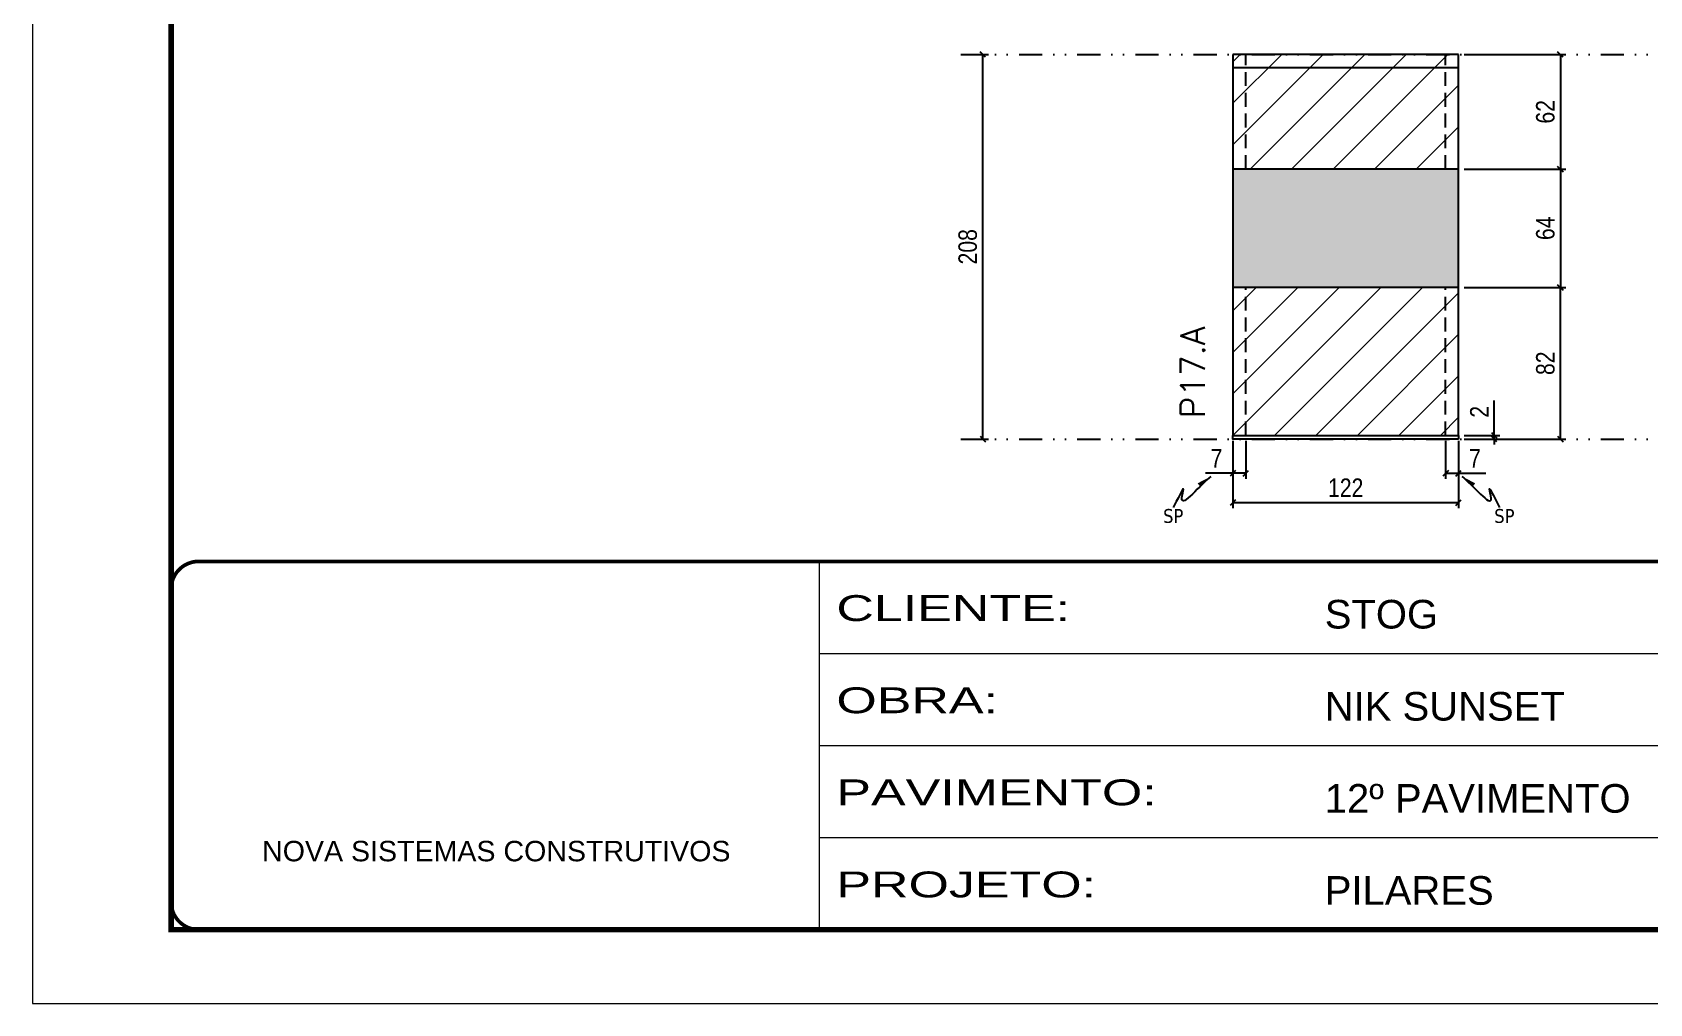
# Model space of a CAD drawing. Extents: x 808 to 7089, y -98 to 17032.
# Drawn here: x 2407 to 3281, y 12537 to 13062 of the extents above; entities that cross this region are included whole.
import ezdxf

# ---------------------------------------------------------------- set-up
doc = ezdxf.new("R2010")
doc.units = 0
for name, pattern in [('CONTINUO', [0]), ('DASHED', [0.75, 0.5, -0.25]), ('DIVIDE2', [0.625, 0.25, -0.125, 0, -0.125, 0, -0.125]), ('HIDDEN', [0.375, 0.25, -0.125])]:
    doc.linetypes.add(name, pattern=pattern)
for name, color, linetype in [('COTA', 241, 'Continuous'), ('Nível', 160, 'Continuous'), ('Painéis', 200, 'Continuous'), ('SARR_2.2x7', 40, 'Continuous'), ('Sarrafo de Pressão', 42, 'HIDDEN'), ('texto', 7, 'Continuous')]:
    doc.layers.add(name, color=color, linetype=linetype)
for name, color, linetype, lineweight in [('Folhas', 255, 'Continuous', 9), ('REAPROVEITAMENTO', 251, 'Continuous', 9), ('SARRAFO DE PRESSAO', 251, 'DASHED', 9), ('Texto Seção', 7, 'Continuous', 15)]:
    doc.layers.add(name, color=color, linetype=linetype, lineweight=lineweight)
doc.styles.add('ARIAL', font='arial.ttf')
doc.styles.add('COTA TECNICA', font='techl___.ttf', dxfattribs={"height": 10})
doc.styles.add('COTA TECNICA-50', font='techl___.ttf', dxfattribs={"height": 10})
doc.styles.add('REGUA-120', font='ROMANS.shx', dxfattribs={"height": 15})
doc.styles.get("Standard").update_dxf_attribs({"font": 'arial.ttf'})
doc.styles.add('Tecnologia', font='')
doc.styles.get('Tecnologia').set_extended_font_data('Forgotten Futurist')
doc.dimstyles.new('COTA PAINEL-50', dxfattribs={"dimtxt": 10, "dimasz": 3, "dimexe": 3, "dimexo": 3, "dimgap": 3, "dimtad": 1, "dimdec": 1, "dimzin": 12, "dimdsep": 46, "dimtxsty": 'COTA TECNICA-50', "dimblk1": 'OBLIQUE', "dimblk2": 'OBLIQUE', "dimsah": 1, "dimcen": 0.9, "dimclrd": 4, "dimclre": 4, "dimclrt": 240, "dimadec": 1, "dimazin": 3, "dimtfac": 1, "dimtdec": 1, "dimtmove": 0, "dimatfit": 3, "dimfxl": 1, "dimtolj": 1, "dimtzin": 12, "dimarcsym": 0})
doc.dimstyles.new('PAINEL', dxfattribs={"dimtxt": 10, "dimasz": 3, "dimexe": 3, "dimexo": 3, "dimgap": 3, "dimtad": 1, "dimdec": 1, "dimzin": 12, "dimdsep": 46, "dimtxsty": 'COTA TECNICA', "dimblk1": 'OBLIQUE', "dimblk2": 'OBLIQUE', "dimsah": 1, "dimcen": 0.9, "dimclrd": 4, "dimclre": 4, "dimclrt": 240, "dimadec": 1, "dimazin": 3, "dimtfac": 1, "dimtdec": 1, "dimtmove": 0, "dimatfit": 3, "dimfxl": 1, "dimtolj": 1, "dimtzin": 12, "dimarcsym": 0})
doc.dimstyles.get("Standard").update_dxf_attribs({"dimtxt": 0.18, "dimasz": 0.18, "dimexe": 0.18, "dimexo": 0.0625, "dimgap": 0.09, "dimtad": 0, "dimtih": 1, "dimtoh": 1, "dimdec": 4, "dimzin": 0, "dimdsep": 46, "dimtxsty": 'Standard', "dimcen": 0.09, "dimadec": 0, "dimazin": 0, "dimtfac": 1, "dimtdec": 4, "dimtofl": 0, "dimtmove": 0, "dimatfit": 3, "dimfxl": 1, "dimtolj": 1, "dimtzin": 0, "dimarcsym": 0})

# ---------------------------------------------------------------- blocks, each defined once
blk = doc.blocks.new('9999999999')
at = {"color": 30, "linetype": 'CONTINUO'}
for p, q in [((98564.56, 34230.21), (98564.56, 34429.45)), ((98564.56, 34379.64), (99583.98, 34379.64)), ((98564.56, 34329.83), (99487.98, 34329.83)), ((98564.56, 34280.02), (99487.98, 34280.02))]:
    blk.add_line(p, q, dxfattribs=at)
at = {"color": 30, "linetype": 'CONTINUO', "const_width": 2}
blk.add_lwpolyline([(99583.98, 34230.21), (99583.98, 34414.45, 0.414214), (99568.98, 34429.45), (98228.98, 34429.45, 0.414214), (98213.98, 34414.45), (98213.98, 34245.21, 0.414214), (98228.98, 34230.21), (99583.98, 34230.21)], format="xyb", dxfattribs=at)
at = {"layer": 'Folhas'}
blk.add_lwpolyline([(98138.98, 34190.21), (99623.98, 34190.21), (99623.98, 35240.21), (98138.98, 35240.21)], close=True, dxfattribs=at)
at = {"layer": 'Folhas', "color": 30, "const_width": 3}
blk.add_lwpolyline([(98213.98, 34230.21), (99583.98, 34230.21), (99583.98, 35200.21), (98213.98, 35200.21)], close=True, dxfattribs=at)
at = {"color": 7, "linetype": 'Continuous', "ltscale": 5, "style": 'ARIAL'}
for s, height, p in [('STOG', 15.483, (98837.68, 34393.13)), ('NIK SUNSET', 15.483, (98837.68, 34343.32)), ('12º PAVIMENTO', 15.4829, (98837.68, 34293.51)), ('NOVA SISTEMAS CONSTRUTIVOS', 11.0592, (98263.19, 34267.21)), ('PILARES', 15.483, (98837.68, 34243.7))]:
    blk.add_text(s, height=height, dxfattribs=at).set_placement(p)
at = {"layer": 'Folhas', "color": 7, "style": 'Tecnologia', "width": 1.5}
for s, p in [('CLIENTE:', (98573.65, 34397.17)), ('OBRA:', (98573.65, 34347.31)), ('PAVIMENTO:', (98573.65, 34297.5)), ('PROJETO:', (98573.65, 34247.69))]:
    blk.add_text(s, height=14, dxfattribs=at).set_placement(p)
blk = doc.blocks.new('_Oblique')
at = {"color": 0, "linetype": 'ByBlock', "lineweight": -2}
blk.add_line((-0.5, -0.5), (0.5, 0.5), dxfattribs=at)
blk = doc.blocks.new('*D109')
at = {"layer": 'COTA', "color": 4, "lineweight": -2, "transparency": 16777216}
for p, q in [((2911.66, 13050.17), (2923.51, 13050.17)), ((2920.51, 12842.17), (2920.51, 13050.17)), ((2911.66, 12842.17), (2923.51, 12842.17))]:
    blk.add_line(p, q, dxfattribs=at)
at = {"layer": 'Defpoints', "color": 0, "transparency": 16777216}
for p in [(2908.66, 13050.17), (2920.51, 13050.17), (2908.66, 12842.17)]:
    blk.add_point(p, dxfattribs=at)
at = {"layer": 'COTA', "color": 4, "lineweight": -2, "transparency": 16777216, "xscale": 3, "yscale": 3, "zscale": 3}
for p, rotation in [((2920.51, 13050.17), 90), ((2920.51, 12842.17), 270)]:
    blk.add_blockref('_Oblique', p, dxfattribs=dict(at, rotation=rotation))
at = {"layer": 'COTA', "color": 240, "transparency": 16777216, "insert": (2912.39, 12946.17), "char_height": 10, "attachment_point": 5, "rotation": 90, "style": 'COTA TECNICA-50'}
blk.add_mtext('\\A1;208', dxfattribs=at)
blk = doc.blocks.new('*D93')
at = {"layer": 'COTA', "color": 4, "lineweight": -2, "transparency": 16777216}
for p, q in [((3055.69, 12841.17), (3055.69, 12804.8)), ((3177.69, 12841.17), (3177.69, 12804.8)), ((3055.69, 12807.8), (3177.69, 12807.8))]:
    blk.add_line(p, q, dxfattribs=at)
at = {"layer": 'Defpoints', "color": 0, "transparency": 16777216}
for p in [(3055.69, 12844.17), (3177.69, 12844.17), (3177.69, 12807.8)]:
    blk.add_point(p, dxfattribs=at)
at = {"layer": 'COTA', "color": 4, "lineweight": -2, "transparency": 16777216, "xscale": 3, "yscale": 3, "zscale": 3, "rotation": 180}
blk.add_blockref('_Oblique', (3055.69, 12807.8), dxfattribs=at)
at = {"layer": 'COTA', "color": 4, "lineweight": -2, "transparency": 16777216, "xscale": 3, "yscale": 3, "zscale": 3}
blk.add_blockref('_Oblique', (3177.69, 12807.8), dxfattribs=at)
at = {"layer": 'COTA', "color": 240, "transparency": 16777216, "insert": (3116.69, 12815.86), "char_height": 10, "attachment_point": 5, "style": 'COTA TECNICA'}
blk.add_mtext('\\A1;122', dxfattribs=at)
blk = doc.blocks.new('*D94')
at = {"layer": 'COTA', "color": 4, "lineweight": -2, "transparency": 16777216}
for p, q in [((3055.69, 12839.17), (3055.69, 12820.66)), ((3062.69, 12841.17), (3062.69, 12820.66)), ((3055.69, 12823.66), (3040.96, 12823.66)), ((3062.69, 12823.66), (3055.69, 12823.66))]:
    blk.add_line(p, q, dxfattribs=at)
at = {"layer": 'Defpoints', "color": 0, "transparency": 16777216}
for p in [(3055.69, 12842.17), (3062.69, 12844.17), (3055.69, 12823.66)]:
    blk.add_point(p, dxfattribs=at)
at = {"layer": 'COTA', "color": 4, "lineweight": -2, "transparency": 16777216, "xscale": 3, "yscale": 3, "zscale": 3, "rotation": 180}
blk.add_blockref('_Oblique', (3055.69, 12823.66), dxfattribs=at)
at = {"layer": 'COTA', "color": 4, "lineweight": -2, "transparency": 16777216, "xscale": 3, "yscale": 3, "zscale": 3}
blk.add_blockref('_Oblique', (3062.69, 12823.66), dxfattribs=at)
at = {"layer": 'COTA', "color": 240, "transparency": 16777216, "insert": (3046.83, 12831.73), "char_height": 10, "attachment_point": 5, "style": 'COTA TECNICA-50'}
blk.add_mtext('\\A1;7', dxfattribs=at)
blk = doc.blocks.new('*D95')
at = {"layer": 'COTA', "color": 4, "lineweight": -2, "transparency": 16777216}
for p, q in [((3170.69, 12841.17), (3170.69, 12820.66)), ((3177.69, 12839.17), (3177.69, 12820.66)), ((3170.69, 12823.66), (3177.69, 12823.66)), ((3177.69, 12823.66), (3192.42, 12823.66))]:
    blk.add_line(p, q, dxfattribs=at)
at = {"layer": 'Defpoints', "color": 0, "transparency": 16777216}
for p in [(3170.69, 12844.17), (3177.69, 12842.17), (3177.69, 12823.66)]:
    blk.add_point(p, dxfattribs=at)
at = {"layer": 'COTA', "color": 4, "lineweight": -2, "transparency": 16777216, "xscale": 3, "yscale": 3, "zscale": 3, "rotation": 180}
blk.add_blockref('_Oblique', (3170.69, 12823.66), dxfattribs=at)
at = {"layer": 'COTA', "color": 4, "lineweight": -2, "transparency": 16777216, "xscale": 3, "yscale": 3, "zscale": 3}
blk.add_blockref('_Oblique', (3177.69, 12823.66), dxfattribs=at)
at = {"layer": 'COTA', "color": 240, "transparency": 16777216, "insert": (3186.56, 12831.73), "char_height": 10, "attachment_point": 5, "style": 'COTA TECNICA-50'}
blk.add_mtext('\\A1;7', dxfattribs=at)
blk = doc.blocks.new('*D96')
at = {"layer": 'COTA', "color": 4, "linetype": 'ByBlock', "lineweight": -2, "transparency": 16777216}
for p, q in [((3180.69, 12924.17), (3235.77, 12924.17)), ((3232.77, 12842.17), (3232.77, 12924.17)), ((3180.69, 12842.17), (3235.77, 12842.17))]:
    blk.add_line(p, q, dxfattribs=at)
at = {"layer": 'Defpoints', "color": 0, "linetype": 'ByBlock', "transparency": 16777216}
for p in [(3177.69, 12924.17), (3232.77, 12924.17), (3177.69, 12842.17)]:
    blk.add_point(p, dxfattribs=at)
at = {"layer": 'COTA', "color": 4, "linetype": 'ByBlock', "lineweight": -2, "transparency": 16777216, "xscale": 3, "yscale": 3, "zscale": 3}
for p, rotation in [((3232.77, 12924.17), 90), ((3232.77, 12842.17), 270)]:
    blk.add_blockref('_Oblique', p, dxfattribs=dict(at, rotation=rotation))
at = {"layer": 'COTA', "color": 240, "linetype": 'ByBlock', "transparency": 16777216, "insert": (3224.68, 12883.17), "char_height": 10, "attachment_point": 5, "rotation": 90, "style": 'COTA TECNICA'}
blk.add_mtext('\\A1;82', dxfattribs=at)
blk = doc.blocks.new('*D97')
at = {"layer": 'COTA', "color": 4, "lineweight": -2, "transparency": 16777216}
for p, q in [((3196.95, 12844.17), (3196.95, 12862.97)), ((3180.69, 12844.17), (3199.95, 12844.17)), ((3180.69, 12842.17), (3199.95, 12842.17)), ((3196.95, 12842.17), (3196.95, 12844.17)), ((3196.95, 12842.17), (3196.95, 12839.17))]:
    blk.add_line(p, q, dxfattribs=at)
at = {"layer": 'Defpoints', "color": 0, "transparency": 16777216}
for p in [(3177.69, 12844.17), (3177.69, 12842.17), (3196.95, 12842.17)]:
    blk.add_point(p, dxfattribs=at)
at = {"layer": 'COTA', "color": 4, "lineweight": -2, "transparency": 16777216, "xscale": 3, "yscale": 3, "zscale": 3}
for p, rotation in [((3196.95, 12844.17), 270), ((3196.95, 12842.17), 90)]:
    blk.add_blockref('_Oblique', p, dxfattribs=dict(at, rotation=rotation))
at = {"layer": 'COTA', "color": 240, "transparency": 16777216, "insert": (3188.95, 12856.91), "char_height": 10, "attachment_point": 5, "rotation": 90, "style": 'COTA TECNICA-50'}
blk.add_mtext('\\A1;2', dxfattribs=at)
blk = doc.blocks.new('*D98')
at = {"layer": 'COTA', "color": 4, "linetype": 'ByBlock', "lineweight": -2, "transparency": 16777216}
for p, q in [((3180.69, 12924.17), (3235.77, 12924.17)), ((3232.77, 12842.17), (3232.77, 12924.17)), ((3180.69, 12842.17), (3235.77, 12842.17))]:
    blk.add_line(p, q, dxfattribs=at)
at = {"layer": 'Defpoints', "color": 0, "linetype": 'ByBlock', "transparency": 16777216}
for p in [(3177.69, 12924.17), (3232.77, 12924.17), (3177.69, 12842.17)]:
    blk.add_point(p, dxfattribs=at)
at = {"layer": 'COTA', "color": 4, "linetype": 'ByBlock', "lineweight": -2, "transparency": 16777216, "xscale": 3, "yscale": 3, "zscale": 3}
for p, rotation in [((3232.77, 12924.17), 90), ((3232.77, 12842.17), 270)]:
    blk.add_blockref('_Oblique', p, dxfattribs=dict(at, rotation=rotation))
at = {"layer": 'COTA', "color": 240, "linetype": 'ByBlock', "transparency": 16777216, "insert": (3224.68, 12883.17), "char_height": 10, "attachment_point": 5, "rotation": 90, "style": 'COTA TECNICA'}
blk.add_mtext('\\A1;82', dxfattribs=at)
blk = doc.blocks.new('*D99')
at = {"layer": 'COTA', "color": 4, "lineweight": -2, "transparency": 16777216}
for p, q in [((3180.69, 13050.17), (3235.77, 13050.17)), ((3232.77, 13050.17), (3232.77, 12988.17)), ((3180.69, 12988.17), (3235.77, 12988.17))]:
    blk.add_line(p, q, dxfattribs=at)
at = {"layer": 'Defpoints', "color": 0, "transparency": 16777216}
for p in [(3177.69, 13050.17), (3177.69, 12988.17), (3232.77, 12988.17)]:
    blk.add_point(p, dxfattribs=at)
at = {"layer": 'COTA', "color": 4, "lineweight": -2, "transparency": 16777216, "xscale": 3, "yscale": 3, "zscale": 3}
for p, rotation in [((3232.77, 13050.17), 90), ((3232.77, 12988.17), 270)]:
    blk.add_blockref('_Oblique', p, dxfattribs=dict(at, rotation=rotation))
at = {"layer": 'COTA', "color": 240, "transparency": 16777216, "insert": (3224.67, 13019.17), "char_height": 10, "attachment_point": 5, "rotation": 90, "style": 'COTA TECNICA-50'}
blk.add_mtext('\\A1;62', dxfattribs=at)
blk = doc.blocks.new('*D1379')
at = {"layer": 'COTA', "color": 4, "lineweight": -2, "transparency": 16777216}
for p, q in [((3180.69, 12988.17), (3235.77, 12988.17)), ((3232.77, 12988.17), (3232.77, 12924.17)), ((3180.69, 12924.17), (3235.77, 12924.17))]:
    blk.add_line(p, q, dxfattribs=at)
at = {"layer": 'Defpoints', "color": 0, "transparency": 16777216}
for p in [(3177.69, 12988.17), (3177.69, 12924.17), (3232.77, 12924.17)]:
    blk.add_point(p, dxfattribs=at)
at = {"layer": 'COTA', "color": 4, "lineweight": -2, "transparency": 16777216, "xscale": 3, "yscale": 3, "zscale": 3}
for p, rotation in [((3232.77, 12988.17), 90), ((3232.77, 12924.17), 270)]:
    blk.add_blockref('_Oblique', p, dxfattribs=dict(at, rotation=rotation))
at = {"layer": 'COTA', "color": 240, "transparency": 16777216, "insert": (3224.67, 12956.17), "char_height": 10, "attachment_point": 5, "rotation": 90, "style": 'COTA TECNICA'}
blk.add_mtext('\\A1;64', dxfattribs=at)

msp = doc.modelspace()

# ---------------------------------------------------------------- hatches: boundary and pattern name
at = {"layer": 'COTA', "linetype": 'ByBlock'}
h = msp.add_hatch(dxfattribs=at)
h.set_pattern_fill('AR-CONC', color=256, scale=0.03)
h.set_pattern_definition([(50, (-268.107, 0), (5.46554, -0.4781726), [0.5715, -6.2865]), (355, (-268.107, 0), (-1.0573026, 5.7317054), [0.4572, -5.0292175]), (100.451445, (-267.6513, -0.04), (4.4082374, 5.2535326), [0.4857003, -5.3427073]), (46.1842, (-268.107, 1.524), (8.1323712, -1.26127), [0.85725, -9.42975]), (96.63556, (-267.429, 1.419), (7.122124, 7.4227837), [0.7285507, -8.014068]), (351.18415, (-268.107, 1.524), (7.122124, 7.422784), [0.685799, -7.543792]), (21, (-267.345, 1.143), (4.5484317, -3.067956), [0.5715, -6.2865]), (326, (-267.345, 1.143), (1.8540609, 5.525639), [0.4572, -5.0292]), (71.451445, (-266.966, 0.8873), (6.4024926, 2.457683), [0.4857003, -5.3426981]), (37.5, (-268.1068, 0), (0.0926581, 2.53665117), [0, -4.96824, 0, -5.1054, 0, -5.04825]), (7.5, (-268.1068, 0), (2.0045899, 3.00541724), [0, -2.91084, 0, -4.85394, 0, -1.92405]), (327.5, (-269.806, 0), (4.06771786, -0.17186232), [0, -1.905, 0, -5.9436, 0, -7.8867]), (317.5, (-270.568, 0), (4.4438754, 0.7627947), [0, -2.4765, 0, -3.94716, 0, -5.6007])])
h.paths.add_polyline_path([(3055.69, 12988.17), (3055.69, 12924.17), (3177.69, 12924.17), (3177.69, 12988.17)])
at = {"layer": 'REAPROVEITAMENTO'}
h = msp.add_hatch(dxfattribs=at)
h.set_pattern_fill('ANSI31', color=256, scale=5)
h.paths.add_polyline_path([(3055.69, 13050.17), (3055.69, 12988.17), (3177.69, 12988.17), (3177.69, 13050.17)])
h = msp.add_hatch(dxfattribs=at)
h.set_pattern_fill('ANSI31', color=256, scale=5)
h.paths.add_polyline_path([(3055.69, 12924.17), (3055.69, 12844.17), (3177.69, 12844.17), (3177.69, 12924.17)])

# ---------------------------------------------------------------- linework, layer by layer
at = {"layer": 'COTA', "linetype": 'ByBlock'}
for p, q in [((3055.69, 12988.17), (3055.69, 12924.17)), ((3177.69, 12924.17), (3177.69, 12988.17))]:
    msp.add_line(p, q, dxfattribs=at)
at = {"layer": 'Nível', "color": 4, "linetype": 'DIVIDE2', "ltscale": 50}
for p, q in [((2908.66, 13050.17), (3851.67, 13050.17)), ((2908.66, 12842.17), (3851.67, 12842.17))]:
    msp.add_line(p, q, dxfattribs=at)
at = {"layer": 'Painéis'}
for p, q in [((3143.69, 13050.17), (3055.69, 13050.17)), ((3177.69, 13050.17), (3055.69, 13050.17)), ((3055.69, 13050.17), (3055.69, 12988.17)), ((3177.69, 12988.17), (3177.69, 13050.17)), ((3177.69, 12988.17), (3055.69, 12988.17)), ((3177.69, 12924.17), (3055.69, 12924.17)), ((3055.69, 12924.17), (3055.69, 12844.17)), ((3177.69, 12844.17), (3177.69, 12924.17)), ((3055.69, 12844.17), (3177.69, 12844.17))]:
    msp.add_line(p, q, dxfattribs=at)
msp.add_lwpolyline([(3177.69, 12842.17), (3055.69, 12842.17), (3055.69, 12844.17), (3177.69, 12844.17)], close=True, dxfattribs=at)
at = {"layer": 'SARR_2.2x7'}
msp.add_line((3055.69, 13043.17), (3177.69, 13043.17), dxfattribs=at)
at = {"layer": 'Sarrafo de Pressão', "ltscale": 30}
for p, q in [((3062.69, 12988.17), (3062.69, 13050.17)), ((3170.69, 12988.17), (3170.69, 13050.17)), ((3062.69, 12844.17), (3062.69, 12924.17)), ((3170.69, 12844.17), (3170.69, 12924.17))]:
    msp.add_line(p, q, dxfattribs=at)

# ---------------------------------------------------------------- block references
at = {"layer": 'SARRAFO DE PRESSAO', "color": 6, "linetype": 'ByBlock'}
msp.add_blockref('9999999999', (-95732.31, -21653.45), dxfattribs=at)

# ---------------------------------------------------------------- texts
at = {"layer": 'texto', "color": 0, "char_height": 7.5, "attachment_point": 5}
for insert in [(3023.45, 12800.49), (3202.47, 12800.49)]:
    msp.add_mtext('{\\fTahoma|b0|i0|c0|p34;\\C4;SP}', dxfattribs=dict(at, insert=insert))
at = {"layer": 'Texto Seção', "insert": (3040.46, 12853.42), "char_height": 13, "width": 285.3299, "attachment_point": 7, "rotation": 90, "style": 'REGUA-120'}
msp.add_mtext('P17.A', dxfattribs=at)

# ---------------------------------------------------------------- dimensions: what is measured, and where the dimension line sits
at = {"layer": 'COTA'}
for base, p1, p2, angle, dimstyle, picture, middle in [((2920.51, 13050.17), (2908.66, 12842.17), (2908.66, 13050.17), 90, 'COTA PAINEL-50', '*D109', (2912.39, 12946.17)), ((3232.77, 12988.17), (3177.69, 13050.17), (3177.69, 12988.17), 90, 'COTA PAINEL-50', '*D99', (3224.67, 13019.17)), ((3232.77, 12924.17), (3177.69, 12988.17), (3177.69, 12924.17), 90, 'PAINEL', '*D1379', (3224.67, 12956.17)), ((3055.69, 12823.66), (3062.69, 12844.17), (3055.69, 12842.17), 180, 'COTA PAINEL-50', '*D94', (3046.83, 12831.73))]:
    dim = msp.add_linear_dim(base=base, p1=p1, p2=p2, angle=angle, dimstyle=dimstyle, dxfattribs=at)
    dim.commit()
    dim.dimension.update_dxf_attribs({"geometry": picture, "text_midpoint": middle})
at = {"layer": 'COTA', "linetype": 'ByBlock'}
for picture in ['*D96', '*D98']:
    dim = msp.add_aligned_dim(p1=(3177.69, 12842.17), p2=(3177.69, 12924.17), distance=-55.08, dimstyle='PAINEL', dxfattribs=at)
    dim.commit()
    dim.dimension.update_dxf_attribs({"geometry": picture, "text_midpoint": (3224.68, 12883.17)})
at = {"layer": 'COTA'}
dim = msp.add_linear_dim(base=(3196.95, 12842.17), p1=(3177.69, 12844.17), p2=(3177.69, 12842.17), angle=90, dimstyle='COTA PAINEL-50', dxfattribs=at)
dim.commit()
dim.dimension.update_dxf_attribs({"geometry": '*D97', "text_midpoint": (3196.95, 12856.91), "dimtype": 160})
dim = msp.add_linear_dim(base=(3177.69, 12807.8), p1=(3055.69, 12844.17), p2=(3177.69, 12844.17), dimstyle='PAINEL', override={"dimarcsym": 2}, dxfattribs=at)
dim.commit()
dim.dimension.update_dxf_attribs({"geometry": '*D93', "text_midpoint": (3116.69, 12815.86)})
dim = msp.add_linear_dim(base=(3177.69, 12823.66), p1=(3170.69, 12844.17), p2=(3177.69, 12842.17), dimstyle='COTA PAINEL-50', dxfattribs=at)
dim.commit()
dim.dimension.update_dxf_attribs({"geometry": '*D95', "text_midpoint": (3186.56, 12831.73)})

# ---------------------------------------------------------------- leaders
at = {"layer": 'COTA', "path_type": 1}
for points in [[(3043.86, 12821.98), (3028.08, 12810.15), (3029, 12814.96), (3023.45, 12805.18)], [(3179.52, 12821.98), (3195.31, 12810.15), (3194.38, 12814.96), (3199.93, 12805.18)]]:
    msp.add_leader(points, dimstyle='Standard', override={"dimasz": 8}, dxfattribs=at)

doc.saveas('drawing.dxf')
